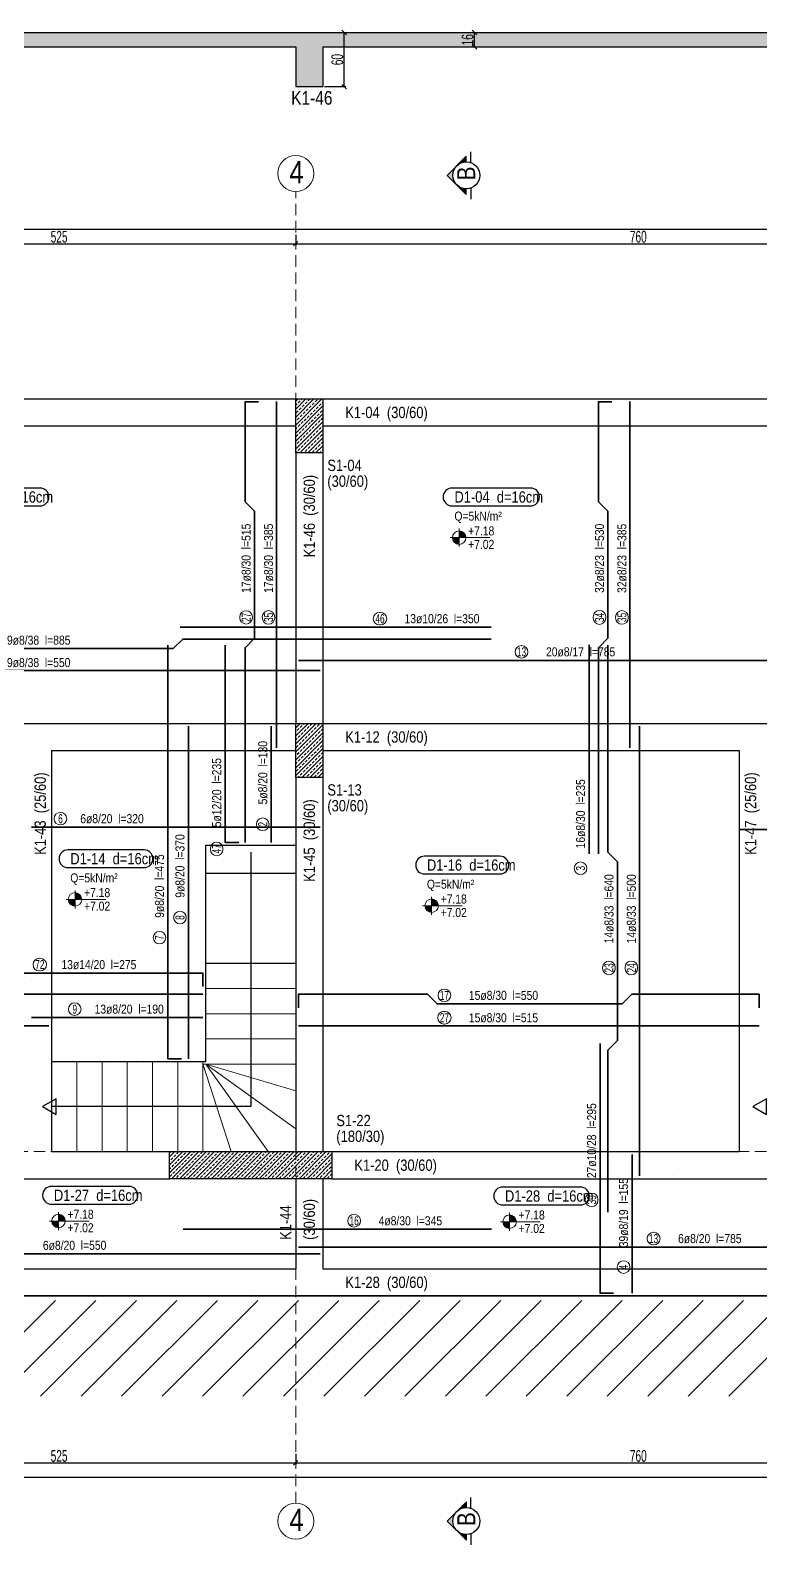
# Model space of a CAD drawing. Header units: millimetres. Extents: x 2329 to 8719, y 754 to 2467.
# Drawn here: x 4216 to 5026, y 754 to 2434 of the extents above; entities that cross this region are included whole.
import ezdxf
from ezdxf.enums import TextEntityAlignment as Align

# ---------------------------------------------------------------- set-up
doc = ezdxf.new("R2010")
doc.units = ezdxf.units.MM
doc.linetypes.add('DASHED', pattern=[19.05, 12.7, -6.35])
for name, color, linetype, lineweight in [('AKS BALONU (BEYKENT)', 7, 'Continuous', 20), ('AKS CIZGISI (BEYKENT)', 252, 'DASHED', 20), ('AKS NO (BEYKENT)', 3, 'Continuous', 20), ('AKS OLCU (BEYKENT)', 200, 'Continuous', 20), ('DONATI (BEYKENT)', 4, 'Continuous', 35), ('DONATI YAZISI (BEYKENT)', 3, 'Continuous', 20), ('DOSEME ISMI (BEYKENT)', 9, 'Continuous', 20), ('DOSEME PAFTA (BEYKENT)', 3, 'Continuous', 20), ('DOSEME SINIRI (BEYKENT)', 2, 'Continuous', 30), ('KESIT (BEYKENT)', 151, 'Continuous', 25), ('KESIT ISMI (BEYKENT)', 6, 'Continuous', 20), ('KIRIS (BEYKENT)', 2, 'Continuous', 30), ('KIRIS ISMI (BEYKENT)', 40, 'Continuous', 20), ('KOLON (BEYKENT)', 3, 'Continuous', 30), ('KOLON ISMI (BEYKENT)', 91, 'Continuous', 20), ('KOT CIZGI (BEYKENT)', 120, 'Continuous', 20), ('KOT YAZI (BEYKENT)', 7, 'Continuous', 20), ('MERDIVEN (BEYKENT)', 5, 'Continuous', 20), ('MERDIVEN YAZI (BEYKENT)', 51, 'Continuous', 20), ('OLCU (BEYKENT)', 14, 'Continuous', 20), ('POZ BALON (BEYKENT)', 14, 'Continuous', 20), ('POZ NO (BEYKENT)', 2, 'Continuous', 20), ('TARAMA (BEYKENT)', 252, 'Continuous', 25), ('YAZI (BEYKENT)', 140, 'Continuous', 20)]:
    doc.layers.add(name, color=color, linetype=linetype, lineweight=lineweight)
doc.styles.add('DONATI YAZISI (BEYKENT)', font='')
doc.styles.add('DSMOLC-50', font='bahnschrift light condensed', dxfattribs={"width": 0.75, "height": 13})
doc.styles.add('KOT (BEYKENT)', font='')
doc.styles.add('stastyle', font='RomanSTA.ttf')
doc.styles.add('YAZI (BEYKENT)', font='')
doc.styles.get('DONATI YAZISI (BEYKENT)').set_extended_font_data('Bahnschrift Light Condensed')
doc.styles.get('KOT (BEYKENT)').set_extended_font_data('Bahnschrift Light Condensed')
doc.styles.get('YAZI (BEYKENT)').set_extended_font_data('Bahnschrift Light Condensed')
doc.dimstyles.new('DSMOLC-50', dxfattribs={"dimtxt": 13, "dimasz": 5, "dimexe": 2, "dimexo": 2, "dimgap": 1, "dimtad": 1, "dimdec": 1, "dimrnd": 0.5, "dimzin": 12, "dimdsep": 46, "dimtxsty": 'DSMOLC-50', "dimblk": 'OBLIQUE', "dimblk1": 'OBLIQUE', "dimblk2": 'OBLIQUE', "dimcen": 0, "dimclrt": 7, "dimadec": 0, "dimazin": 0, "dimtfac": 1, "dimtdec": 4, "dimtix": 1, "dimtmove": 2, "dimatfit": 3, "dimfxl": 1, "dimtzin": 0, "dimarcsym": 0})
pattern_1 = [(45, (1846.9926, -1409.6164), (-4.419417, 4.419417), []), (45, (1851.412, -1409.6164), (-4.419417, 4.419417), [3.125, -1.5625])]

# ---------------------------------------------------------------- blocks, each defined once
blk = doc.blocks.new('_Oblique')
at = {"color": 0, "linetype": 'ByBlock', "lineweight": -2}
blk.add_line((-0.5, -0.5), (0.5, 0.5), dxfattribs=at)
blk = doc.blocks.new('*D55')
at = {"layer": 'AKS OLCU (BEYKENT)', "color": 0, "lineweight": -2, "transparency": 16777216}
for p, q in [((3985.3, 2207.4), (3985.3, 2195.4)), ((4510.3, 2207.4), (4510.3, 2195.4)), ((3985.3, 2197.4), (4510.3, 2197.4))]:
    blk.add_line(p, q, dxfattribs=at)
at = {"layer": 'DEFPOINTS', "color": 0, "transparency": 16777216}
for p in [(3985.3, 2209.4), (4510.3, 2209.4), (4510.3, 2197.4)]:
    blk.add_point(p, dxfattribs=at)
at = {"layer": 'AKS OLCU (BEYKENT)', "color": 0, "lineweight": -2, "transparency": 16777216, "xscale": 5, "yscale": 5, "zscale": 5, "rotation": 180}
blk.add_blockref('_Oblique', (3985.3, 2197.4), dxfattribs=at)
at = {"layer": 'AKS OLCU (BEYKENT)', "color": 0, "lineweight": -2, "transparency": 16777216, "xscale": 5, "yscale": 5, "zscale": 5}
blk.add_blockref('_Oblique', (4510.3, 2197.4), dxfattribs=at)
at = {"layer": 'AKS OLCU (BEYKENT)', "color": 7, "transparency": 16777216, "insert": (4247.8, 2205), "char_height": 13, "attachment_point": 5, "style": 'DSMOLC-50'}
blk.add_mtext('525', dxfattribs=at)
blk = doc.blocks.new('*D56')
at = {"layer": 'AKS OLCU (BEYKENT)', "color": 0, "lineweight": -2, "transparency": 16777216}
for p, q in [((4510.3, 2207.4), (4510.3, 2195.4)), ((5270.3, 2207.4), (5270.3, 2195.4)), ((4510.3, 2197.4), (5270.3, 2197.4))]:
    blk.add_line(p, q, dxfattribs=at)
at = {"layer": 'DEFPOINTS', "color": 0, "transparency": 16777216}
for p in [(4510.3, 2209.4), (5270.3, 2209.4), (5270.3, 2197.4)]:
    blk.add_point(p, dxfattribs=at)
at = {"layer": 'AKS OLCU (BEYKENT)', "color": 0, "lineweight": -2, "transparency": 16777216, "xscale": 5, "yscale": 5, "zscale": 5, "rotation": 180}
blk.add_blockref('_Oblique', (4510.3, 2197.4), dxfattribs=at)
at = {"layer": 'AKS OLCU (BEYKENT)', "color": 0, "lineweight": -2, "transparency": 16777216, "xscale": 5, "yscale": 5, "zscale": 5}
blk.add_blockref('_Oblique', (5270.3, 2197.4), dxfattribs=at)
at = {"layer": 'AKS OLCU (BEYKENT)', "color": 7, "transparency": 16777216, "insert": (4890.3, 2205), "char_height": 13, "attachment_point": 5, "style": 'DSMOLC-50'}
blk.add_mtext('760', dxfattribs=at)
blk = doc.blocks.new('*D62')
at = {"layer": 'AKS OLCU (BEYKENT)', "color": 0, "lineweight": -2, "transparency": 16777216}
for p, q in [((2830.3, 2211.4), (2830.3, 2215.4)), ((2830.3, 2213.4), (8425.3, 2213.4)), ((8425.3, 2211.4), (8425.3, 2215.4))]:
    blk.add_line(p, q, dxfattribs=at)
at = {"layer": 'DEFPOINTS', "color": 0, "transparency": 16777216}
for p in [(2830.3, 2209.4), (8425.3, 2213.4), (8425.3, 2209.4)]:
    blk.add_point(p, dxfattribs=at)
at = {"layer": 'AKS OLCU (BEYKENT)', "color": 0, "lineweight": -2, "transparency": 16777216, "xscale": 5, "yscale": 5, "zscale": 5, "rotation": 180}
blk.add_blockref('_Oblique', (2830.3, 2213.4), dxfattribs=at)
at = {"layer": 'AKS OLCU (BEYKENT)', "color": 0, "lineweight": -2, "transparency": 16777216, "xscale": 5, "yscale": 5, "zscale": 5}
blk.add_blockref('_Oblique', (8425.3, 2213.4), dxfattribs=at)
at = {"layer": 'AKS OLCU (BEYKENT)', "color": 7, "transparency": 16777216, "insert": (5627.8, 2221), "char_height": 13, "attachment_point": 5, "style": 'DSMOLC-50'}
blk.add_mtext('5595', dxfattribs=at)
blk = doc.blocks.new('*D65')
at = {"layer": 'AKS OLCU (BEYKENT)', "color": 0, "lineweight": -2, "transparency": 16777216}
for p, q in [((3985.3, 855), (3985.3, 843)), ((3985.3, 845), (4510.3, 845)), ((4510.3, 855), (4510.3, 843))]:
    blk.add_line(p, q, dxfattribs=at)
at = {"layer": 'DEFPOINTS', "color": 0, "transparency": 16777216}
for p in [(3985.3, 857), (4510.3, 857), (4510.3, 845)]:
    blk.add_point(p, dxfattribs=at)
at = {"layer": 'AKS OLCU (BEYKENT)', "color": 0, "lineweight": -2, "transparency": 16777216, "xscale": 5, "yscale": 5, "zscale": 5, "rotation": 180}
blk.add_blockref('_Oblique', (3985.3, 845), dxfattribs=at)
at = {"layer": 'AKS OLCU (BEYKENT)', "color": 0, "lineweight": -2, "transparency": 16777216, "xscale": 5, "yscale": 5, "zscale": 5}
blk.add_blockref('_Oblique', (4510.3, 845), dxfattribs=at)
at = {"layer": 'AKS OLCU (BEYKENT)', "color": 7, "transparency": 16777216, "insert": (4247.8, 852.6), "char_height": 13, "attachment_point": 5, "style": 'DSMOLC-50'}
blk.add_mtext('525', dxfattribs=at)
blk = doc.blocks.new('*D66')
at = {"layer": 'AKS OLCU (BEYKENT)', "color": 0, "lineweight": -2, "transparency": 16777216}
for p, q in [((4510.3, 855), (4510.3, 843)), ((4510.3, 845), (5270.3, 845)), ((5270.3, 855), (5270.3, 843))]:
    blk.add_line(p, q, dxfattribs=at)
at = {"layer": 'DEFPOINTS', "color": 0, "transparency": 16777216}
for p in [(4510.3, 857), (5270.3, 857), (5270.3, 845)]:
    blk.add_point(p, dxfattribs=at)
at = {"layer": 'AKS OLCU (BEYKENT)', "color": 0, "lineweight": -2, "transparency": 16777216, "xscale": 5, "yscale": 5, "zscale": 5, "rotation": 180}
blk.add_blockref('_Oblique', (4510.3, 845), dxfattribs=at)
at = {"layer": 'AKS OLCU (BEYKENT)', "color": 0, "lineweight": -2, "transparency": 16777216, "xscale": 5, "yscale": 5, "zscale": 5}
blk.add_blockref('_Oblique', (5270.3, 845), dxfattribs=at)
at = {"layer": 'AKS OLCU (BEYKENT)', "color": 7, "transparency": 16777216, "insert": (4890.3, 852.6), "char_height": 13, "attachment_point": 5, "style": 'DSMOLC-50'}
blk.add_mtext('760', dxfattribs=at)
blk = doc.blocks.new('*D72')
at = {"layer": 'AKS OLCU (BEYKENT)', "color": 0, "lineweight": -2, "transparency": 16777216}
for p, q in [((2830.3, 855), (2830.3, 827)), ((8425.3, 855), (8425.3, 827)), ((2830.3, 829), (8425.3, 829))]:
    blk.add_line(p, q, dxfattribs=at)
at = {"layer": 'DEFPOINTS', "color": 0, "transparency": 16777216}
for p in [(2830.3, 857), (8425.3, 857), (8425.3, 829)]:
    blk.add_point(p, dxfattribs=at)
at = {"layer": 'AKS OLCU (BEYKENT)', "color": 0, "lineweight": -2, "transparency": 16777216, "xscale": 5, "yscale": 5, "zscale": 5, "rotation": 180}
blk.add_blockref('_Oblique', (2830.3, 829), dxfattribs=at)
at = {"layer": 'AKS OLCU (BEYKENT)', "color": 0, "lineweight": -2, "transparency": 16777216, "xscale": 5, "yscale": 5, "zscale": 5}
blk.add_blockref('_Oblique', (8425.3, 829), dxfattribs=at)
at = {"layer": 'AKS OLCU (BEYKENT)', "color": 7, "transparency": 16777216, "insert": (5627.8, 836.6), "char_height": 13, "attachment_point": 5, "style": 'DSMOLC-50'}
blk.add_mtext('5595', dxfattribs=at)
blk = doc.blocks.new('*D85')
at = {"layer": 'DEFPOINTS', "color": 0, "transparency": 16777216}
for p in [(4540.3, 2431.6), (4564, 2431.6), (4540.3, 2371.6)]:
    blk.add_point(p, dxfattribs=at)
at = {"layer": 'OLCU (BEYKENT)', "color": 0, "lineweight": -2, "transparency": 16777216}
for p, q in [((4542.3, 2431.6), (4566, 2431.6)), ((4564, 2371.6), (4564, 2431.6)), ((4542.3, 2371.6), (4566, 2371.6))]:
    blk.add_line(p, q, dxfattribs=at)
at = {"layer": 'OLCU (BEYKENT)', "color": 0, "lineweight": -2, "transparency": 16777216, "xscale": 5, "yscale": 5, "zscale": 5}
for p, rotation in [((4564, 2431.6), 90), ((4564, 2371.6), 270)]:
    blk.add_blockref('_Oblique', p, dxfattribs=dict(at, rotation=rotation))
at = {"layer": 'OLCU (BEYKENT)', "color": 7, "lineweight": -3, "transparency": 16777216, "insert": (4556.4, 2401.6), "char_height": 13, "attachment_point": 5, "rotation": 90, "style": 'DSMOLC-50'}
blk.add_mtext('60', dxfattribs=at)
blk = doc.blocks.new('*D86')
at = {"layer": 'DEFPOINTS', "color": 0, "transparency": 16777216}
for p in [(4686.6, 2431.6), (4708.6, 2431.6), (4686.6, 2415.6)]:
    blk.add_point(p, dxfattribs=at)
at = {"layer": 'OLCU (BEYKENT)', "color": 0, "lineweight": -2, "transparency": 16777216}
for p, q in [((4688.6, 2431.6), (4710.6, 2431.6)), ((4708.6, 2415.6), (4708.6, 2431.6)), ((4688.6, 2415.6), (4710.6, 2415.6))]:
    blk.add_line(p, q, dxfattribs=at)
at = {"layer": 'OLCU (BEYKENT)', "color": 0, "lineweight": -2, "transparency": 16777216, "xscale": 5, "yscale": 5, "zscale": 5}
for p, rotation in [((4708.6, 2431.6), 90), ((4708.6, 2415.6), 270)]:
    blk.add_blockref('_Oblique', p, dxfattribs=dict(at, rotation=rotation))
at = {"layer": 'OLCU (BEYKENT)', "color": 7, "lineweight": -3, "transparency": 16777216, "insert": (4701, 2423.6), "char_height": 13, "attachment_point": 5, "rotation": 90, "style": 'DSMOLC-50'}
blk.add_mtext('16', dxfattribs=at)

msp = doc.modelspace()

# ---------------------------------------------------------------- hatches: boundary and pattern name
at = {"layer": 'KESIT (BEYKENT)', "lineweight": -3}
h = msp.add_hatch(color=256, dxfattribs=at)
h.dxf.hatch_style = 1
h.paths.add_polyline_path([(4699.51, 2294.38), (4688.91, 2283.77, -0.1989124), (4699.51, 2288.17)])
h = msp.add_hatch(color=256, dxfattribs=at)
h.dxf.hatch_style = 1
h.paths.add_polyline_path([(4688.91, 2283.77), (4678.3, 2273.17), (4688.91, 2262.56, -0.1989124), (4684.51, 2273.17, -0.1989124)])
h = msp.add_hatch(color=256, dxfattribs=at)
h.dxf.hatch_style = 1
h.paths.add_polyline_path([(4699.51, 2258.17, -0.1989124), (4688.91, 2262.56), (4699.51, 2251.96)])
h = msp.add_hatch(color=256, dxfattribs=at)
h.dxf.hatch_style = 1
h.paths.add_polyline_path([(4688.95, 791), (4678.34, 780.39), (4688.95, 769.79, -0.1989124), (4684.56, 780.39, -0.1989124)])
h = msp.add_hatch(color=256, dxfattribs=at)
h.dxf.hatch_style = 1
h.paths.add_polyline_path([(4699.56, 801.61), (4688.95, 791, -0.1989124), (4699.56, 795.39)])
h = msp.add_hatch(color=256, dxfattribs=at)
h.dxf.hatch_style = 1
h.paths.add_polyline_path([(4699.56, 765.39, -0.1989124), (4688.95, 769.79), (4699.56, 759.18)])
at = {"layer": 'KOT CIZGI (BEYKENT)'}
h = msp.add_hatch(color=256, dxfattribs=at)
h.dxf.hatch_style = 1
h.paths.add_polyline_path([(4691.58, 1871.31), (4684.08, 1871.31, 0.4142136), (4691.58, 1863.81)])
h = msp.add_hatch(color=256, dxfattribs=at)
h.dxf.hatch_style = 1
h.paths.add_polyline_path([(4691.58, 1878.81), (4691.58, 1871.31), (4699.08, 1871.31, 0.4142136)])
h = msp.add_hatch(color=256, dxfattribs=at)
h.dxf.hatch_style = 1
h.paths.add_polyline_path([(4265.47, 1470.02), (4257.97, 1470.02, 0.4142136), (4265.47, 1462.52)])
h = msp.add_hatch(color=256, dxfattribs=at)
h.dxf.hatch_style = 1
h.paths.add_polyline_path([(4265.47, 1477.52), (4265.47, 1470.02), (4272.97, 1470.02, 0.4142136)])
h = msp.add_hatch(color=256, dxfattribs=at)
h.dxf.hatch_style = 1
h.paths.add_polyline_path([(4661.07, 1462.97), (4653.57, 1462.97, 0.4142136), (4661.07, 1455.47)])
h = msp.add_hatch(color=256, dxfattribs=at)
h.dxf.hatch_style = 1
h.paths.add_polyline_path([(4661.07, 1470.47), (4661.07, 1462.97), (4668.57, 1462.97, 0.4142136)])
h = msp.add_hatch(color=256, dxfattribs=at)
h.dxf.hatch_style = 1
h.paths.add_polyline_path([(4247.11, 1113.25), (4239.61, 1113.25, 0.4142136), (4247.11, 1105.75)])
h = msp.add_hatch(color=256, dxfattribs=at)
h.dxf.hatch_style = 1
h.paths.add_polyline_path([(4247.11, 1120.75), (4247.11, 1113.25), (4254.61, 1113.25, 0.4142136)])
h = msp.add_hatch(color=256, dxfattribs=at)
h.dxf.hatch_style = 1
h.paths.add_polyline_path([(4747.51, 1112.46), (4740.01, 1112.46, 0.4142136), (4747.51, 1104.96)])
h = msp.add_hatch(color=256, dxfattribs=at)
h.dxf.hatch_style = 1
h.paths.add_polyline_path([(4747.51, 1119.96), (4747.51, 1112.46), (4755.01, 1112.46, 0.4142136)])
at = {"layer": 'TARAMA (BEYKENT)', "lineweight": -3}
h = msp.add_hatch(dxfattribs=at)
h.set_pattern_fill('ANSI33', color=256)
h.set_pattern_definition([(45, (1846.9926, -1359.3565), (-4.490128, 4.490128), []), (45, (1851.483, -1359.3565), (-4.490128, 4.490128), [3.175, -1.5875])])
h.paths.add_polyline_path([(8425.4, 2431.62), (2830.24, 2431.62), (2830.24, 2371.62), (2860.27, 2371.62), (2860.27, 2415.62), (3440.24, 2415.62), (3440.24, 2371.62), (3470.27, 2371.62), (3470.27, 2415.62), (3985.24, 2415.62), (3985.24, 2371.62), (4015.27, 2371.62), (4015.27, 2415.62), (4510.24, 2415.62), (4510.24, 2371.62), (4540.27, 2371.62), (4540.27, 2415.62), (5270.24, 2415.62), (5270.24, 2371.62), (5300.27, 2371.62), (5300.27, 2415.62), (6042.84, 2415.62), (6042.84, 2371.62), (6082.84, 2371.62), (6082.84, 2415.62), (6825.44, 2415.62), (6825.44, 2371.62), (6855.4, 2371.62), (6855.4, 2415.62), (7585.44, 2415.62), (7585.44, 2371.62), (7615.4, 2371.62), (7615.4, 2415.62), (8395.37, 2415.62), (8395.37, 2371.62), (8425.4, 2371.62)])
at = {"layer": 'TARAMA (BEYKENT)'}
h = msp.add_hatch(dxfattribs=at)
h.set_pattern_fill('ANSI33', color=256, style=0, pattern_type=0)
h.set_pattern_definition(pattern_1)
h.paths.add_polyline_path([(4510.34, 2025.21), (4540.34, 2025.21), (4540.34, 1965.21), (4510.34, 1965.21)], flags=0)
h = msp.add_hatch(dxfattribs=at)
h.set_pattern_fill('ANSI33', color=256, style=0, pattern_type=0)
h.set_pattern_definition(pattern_1)
h.paths.add_polyline_path([(4510.34, 1665.21), (4540.34, 1665.21), (4540.34, 1605.21), (4510.34, 1605.21)], flags=0)
h = msp.add_hatch(dxfattribs=at)
h.set_pattern_fill('ANSI33', color=256, style=0, pattern_type=0)
h.set_pattern_definition(pattern_1)
h.paths.add_polyline_path([(4370.34, 1190.21), (4550.34, 1190.21), (4550.34, 1160.21), (4370.34, 1160.21)], flags=0)
h = msp.add_hatch(dxfattribs=at)
h.set_pattern_fill('ANSI31', color=256, scale=10, style=0)
h.set_pattern_definition([(45, (1920.324, -3543.348), (-22.45064, 22.45064), [])])
h.paths.add_polyline_path([(2830.34, 1025.21), (8425.34, 1025.21), (8425.34, 918.83), (2830.34, 918.83)])

# ---------------------------------------------------------------- linework, layer by layer
at = {"layer": 'AKS BALONU (BEYKENT)'}
for centre in [(4510.34, 2275.21), (4510.34, 780.21)]:
    msp.add_circle(centre, 20, dxfattribs=at)
at = {"layer": 'AKS CIZGISI (BEYKENT)'}
for p, q in [((4510.34, 800.21), (4510.34, 2255.21)), ((2600.34, 2025.21), (8670.34, 2025.21)), ((2600.34, 1665.21), (8670.34, 1665.21)), ((2600.34, 1190.21), (8670.34, 1190.21))]:
    msp.add_line(p, q, dxfattribs=at)
at = {"layer": 'DONATI (BEYKENT)'}
for points in [[(4454.09, 1533.2), (4454.09, 1749.13), (4464.69, 1759.74), (4464.68, 1900.51), (4454.09, 1911.13), (4454.09, 2022.13), (4469.09, 2022.14)], [(4489.09, 1638.21), (4489.09, 2022.21)], [(4846.08, 1520.61), (4846.08, 1749.13), (4856.68, 1759.74), (4856.67, 1900.51), (4846.08, 1911.13), (4846.08, 2022.13), (4861.08, 2022.14)], [(4881.08, 1638.21), (4881.08, 2022.21)], [(4382.09, 1771.99), (4727.18, 1771.99)], [(3852, 1758.76), (4140.5, 1758.76), (4151.11, 1748.16), (4374.39, 1748.16), (4385, 1758.76), (4727.25, 1758.76)], [(4368.57, 1752.19), (4368.57, 1293.19), (4383.57, 1293.2)], [(4432.01, 1752.2), (4432.01, 1533.19), (4447.01, 1533.2)], [(4835.64, 1520.54), (4835.64, 1752.45)], [(4856.59, 1123.12), (4856.59, 1302.87), (4867.19, 1313.48), (4867.19, 1511.76), (4856.59, 1522.37), (4856.59, 1752.12)], [(4513.33, 1735.21), (5297.33, 1735.21)], [(3988.34, 1723.76), (4537.34, 1723.76)], [(4391.25, 1293.2), (4391.25, 1662.2)], [(4483.15, 1533.2), (4483.15, 1662.2)], [(4891.59, 1163.2), (4891.59, 1662.2)], [(4217.34, 1550.12), (4537.34, 1550.12)], [(5002.34, 1547.71), (5297.34, 1547.71)], [(4148.82, 1388.24), (4407.32, 1388.24), (4407.34, 1373.24)], [(3988.27, 1349.74), (3988.25, 1364.74), (4066.5, 1364.74), (4077.11, 1354.14), (4152.39, 1354.14), (4163, 1364.74), (4407.39, 1364.74)], [(4513.26, 1349.74), (4513.25, 1364.74), (4656.5, 1364.74), (4667.11, 1354.14), (4872.38, 1354.14), (4883, 1364.74), (5024.25, 1364.74), (5024.26, 1349.74)], [(3988.34, 1329.74), (4236.34, 1329.74)], [(4217.34, 1338.87), (4407.34, 1338.87)], [(4513.33, 1329.74), (5024.33, 1329.74)], [(4862.94, 1033.21), (4847.94, 1033.21), (4847.94, 1310.3)], [(4883.36, 1033.21), (4883.36, 1187.21)], [(4385.51, 1104.08), (4727.37, 1104.08)], [(3988.34, 1076.88), (4537.34, 1076.88)], [(4513.33, 1084.35), (5297.33, 1084.35)]]:
    msp.add_lwpolyline(points, dxfattribs=at)
at = {"layer": 'DOSEME PAFTA (BEYKENT)', "lineweight": -3}
for points in [[(4140.2, 1906.56), (4226.6, 1906.56, 1), (4226.6, 1926.34), (4140.2, 1926.34, 1)], [(4683.71, 1906.56), (4770.73, 1906.56, 1), (4770.73, 1926.34), (4683.71, 1926.34, 1)], [(4257.6, 1505.27), (4342.05, 1505.27, 1), (4342.05, 1524.92), (4257.6, 1524.92, 1)], [(4653.2, 1498.22), (4736.84, 1498.22, 1), (4736.84, 1517.88), (4653.2, 1517.88, 1)], [(4239.39, 1131.89), (4325.26, 1131.89, 1), (4325.26, 1151.67), (4239.39, 1151.67, 1)], [(4739.79, 1131.1), (4826.18, 1131.1, 1), (4826.18, 1150.89), (4739.79, 1150.89, 1)]]:
    msp.add_lwpolyline(points, format="xyb", close=True, dxfattribs=at)
at = {"layer": 'DOSEME SINIRI (BEYKENT)'}
for p, q in [((2830.24, 2431.62), (8425.4, 2431.62)), ((4015.27, 2415.62), (4510.24, 2415.62)), ((4510.24, 2415.62), (4510.24, 2371.62)), ((4540.27, 2415.62), (4540.27, 2371.62)), ((4540.27, 2415.62), (5270.24, 2415.62)), ((4510.24, 2371.62), (4540.27, 2371.62))]:
    msp.add_line(p, q, dxfattribs=at)
at = {"layer": 'DOSEME SINIRI (BEYKENT)', "lineweight": -3}
for p, q in [((4410.39, 1499.21), (4510.39, 1499.21)), ((4410.39, 1399.21), (4510.39, 1399.21))]:
    msp.add_line(p, q, dxfattribs=at)
at = {"layer": 'DOSEME SINIRI (BEYKENT)'}
msp.add_lwpolyline([(2830.34, 2025.21), (8425.34, 2025.21), (8425.34, 1030.21), (2830.34, 1030.21)], close=True, dxfattribs=at)
at = {"layer": 'DOSEME SINIRI (BEYKENT)', "lineweight": -3, "flags": 128}
msp.add_lwpolyline([(4239.39, 1290.21), (4410.39, 1290.21), (4410.39, 1530.21), (4510.31, 1530.24)], dxfattribs=at)
at = {"layer": 'KESIT (BEYKENT)', "lineweight": -3, "flags": 128}
for points in [[(4699.51, 2288.17), (4699.51, 2294.38), (4678.3, 2273.17), (4699.51, 2251.96), (4699.51, 2258.17)], [(4704.51, 2287.31), (4704.51, 2299.38)], [(4704.51, 2259.03), (4704.51, 2246.96)], [(4704.56, 794.54), (4704.56, 806.61)], [(4699.56, 795.39), (4699.56, 801.61), (4678.34, 780.39), (4699.56, 759.18), (4699.56, 765.39)], [(4704.56, 766.25), (4704.56, 754.18)]]:
    msp.add_lwpolyline(points, dxfattribs=at)
at = {"layer": 'KESIT (BEYKENT)', "lineweight": -3}
for centre in [(4699.51, 2273.17), (4699.56, 780.39)]:
    msp.add_circle(centre, 15, dxfattribs=at)
at = {"layer": 'KIRIS (BEYKENT)'}
for p, q in [((4015.24, 2025.21), (4510.24, 2025.21)), ((4540.24, 2025.21), (5270.24, 2025.21)), ((4015.24, 1995.21), (4510.24, 1995.21)), ((4540.24, 1995.21), (5270.24, 1995.21)), ((4510.24, 1965.31), (4510.24, 1665.31)), ((4540.34, 1965.31), (4540.24, 1665.31)), ((4015.24, 1665.21), (4510.24, 1665.21)), ((4540.24, 1665.21), (5270.24, 1665.21)), ((4239.34, 1635.21), (4510.24, 1635.21)), ((4239.34, 1635.21), (4239.34, 1190.21)), ((4540.24, 1635.21), (5002.34, 1635.21)), ((5002.34, 1635.21), (5002.34, 1190.21)), ((4510.24, 1605.31), (4510.34, 1190.31)), ((4540.34, 1605.31), (4540.34, 1190.31)), ((4239.34, 1190.21), (4370.34, 1190.21)), ((4550.34, 1190.21), (5002.34, 1190.21)), ((4025.34, 1160.21), (4370.34, 1160.21)), ((4510.34, 1160.31), (4510.34, 1060.21)), ((4540.34, 1160.31), (4540.34, 1060.21)), ((4550.34, 1160.21), (5190.34, 1160.21)), ((4015.34, 1060.21), (4510.34, 1060.21)), ((4540.34, 1060.21), (5270.34, 1060.21)), ((2830.34, 1030.21), (8425.34, 1030.21))]:
    msp.add_line(p, q, dxfattribs=at)
at = {"layer": 'KOLON (BEYKENT)'}
for points in [[(4510.34, 2025.21), (4540.34, 2025.21), (4540.34, 1965.21), (4510.34, 1965.21)], [(4510.34, 1665.21), (4540.34, 1665.21), (4540.34, 1605.21), (4510.34, 1605.21)], [(4370.34, 1190.21), (4550.34, 1190.21), (4550.34, 1160.21), (4370.34, 1160.21)]]:
    msp.add_lwpolyline(points, close=True, dxfattribs=at)
at = {"layer": 'KOT CIZGI (BEYKENT)'}
for p, q in [((4681.58, 1871.31), (4725.61, 1871.31)), ((4691.58, 1881.31), (4691.58, 1861.31)), ((4265.47, 1480.02), (4265.47, 1460.02)), ((4255.47, 1470.02), (4299.5, 1470.02)), ((4651.07, 1462.97), (4695.09, 1462.97)), ((4661.07, 1472.97), (4661.07, 1452.97)), ((4237.11, 1113.25), (4281.14, 1113.25)), ((4247.11, 1123.25), (4247.11, 1103.25)), ((4737.51, 1112.46), (4781.54, 1112.46)), ((4747.51, 1122.46), (4747.51, 1102.46))]:
    msp.add_line(p, q, dxfattribs=at)
for centre in [(4691.58, 1871.31), (4265.47, 1470.02), (4661.07, 1462.97), (4247.11, 1113.25), (4747.51, 1112.46)]:
    msp.add_circle(centre, 7.5, dxfattribs=at)
at = {"layer": 'MERDIVEN (BEYKENT)'}
for p, q in [((4410.39, 1371.21), (4510.39, 1371.21)), ((4410.39, 1343.21), (4510.39, 1343.21)), ((4410.39, 1315.21), (4510.39, 1315.21)), ((4267.39, 1290.21), (4267.39, 1190.21)), ((4295.39, 1290.21), (4295.39, 1190.21)), ((4323.39, 1290.21), (4323.39, 1190.21)), ((4351.39, 1290.21), (4351.39, 1190.21)), ((4379.39, 1290.21), (4379.39, 1190.21)), ((4407.39, 1290.21), (4407.39, 1190.21)), ((4407.39, 1287.74), (4438.76, 1190.21)), ((4407.56, 1287.21), (4510.39, 1287.21)), ((4410.39, 1287.21), (4510.38, 1257.58)), ((4410.39, 1287.21), (4510.39, 1215.63)), ((4410.39, 1287.21), (4479.83, 1190.21))]:
    msp.add_line(p, q, dxfattribs=at)
at = {"layer": 'MERDIVEN YAZI (BEYKENT)', "lineweight": -3, "flags": 128}
msp.add_lwpolyline([(4460.35, 1522.45), (4460.35, 1240.21), (4239.39, 1240.21)], dxfattribs=at)
for points in [[(4229.39, 1240.21), (4244.39, 1231.55), (4244.39, 1248.87)], [(5017.34, 1240.21), (5032.34, 1231.55), (5032.34, 1248.87)]]:
    msp.add_lwpolyline(points, close=True, dxfattribs=at)
at = {"layer": 'POZ BALON (BEYKENT)'}
for p, q in [((4448.26, 1782.44), (4448.26, 1783.28)), ((4462.26, 1782.44), (4462.26, 1783.28)), ((4473.09, 1782.31), (4473.09, 1783.39)), ((4487.09, 1782.31), (4487.09, 1783.39)), ((4603.2, 1788.41), (4604.33, 1788.41)), ((4840.25, 1782.09), (4840.25, 1783.53)), ((4854.25, 1782.09), (4854.25, 1783.53)), ((4865.08, 1782.26), (4865.08, 1783.34)), ((4879.08, 1782.26), (4879.08, 1783.34)), ((4603.2, 1774.41), (4604.33, 1774.41)), ((4760.63, 1751.64), (4760.89, 1751.64)), ((4760.63, 1737.64), (4760.89, 1737.64)), ((4415.58, 1525.53), (4415.58, 1526.52)), ((4429.58, 1525.53), (4429.58, 1526.52)), ((4225.91, 1404.67), (4226.82, 1404.67)), ((4850.76, 1393.51), (4850.76, 1394.51)), ((4864.76, 1393.51), (4864.76, 1394.51)), ((4875.59, 1393.34), (4875.59, 1394.65)), ((4889.59, 1393.34), (4889.59, 1394.65)), ((4225.91, 1390.67), (4226.82, 1390.67)), ((4675.18, 1370.56), (4675.2, 1370.56)), ((4674.76, 1345.74), (4675.61, 1345.74)), ((4675.18, 1356.56), (4675.2, 1356.56)), ((4674.76, 1331.74), (4675.61, 1331.74)), ((4831.51, 1136.25), (4831.51, 1137.29)), ((4845.51, 1136.25), (4845.51, 1137.29)), ((4575, 1120.5), (4575.16, 1120.5)), ((4575, 1106.5), (4575.16, 1106.5)), ((4907.14, 1100.78), (4907.4, 1100.78)), ((4907.14, 1086.78), (4907.4, 1086.78))]:
    msp.add_line(p, q, dxfattribs=at)
for centre in [(4249.3, 1559.55), (4473.72, 1553.39), (4826.22, 1504.57), (4381.83, 1449.9), (4359.15, 1427.57), (4265.17, 1348.29), (4873.93, 1062.14)]:
    msp.add_circle(centre, 7, dxfattribs=at)
for centre, start, end in [((4455.26, 1783.28), 0, 180), ((4455.26, 1782.44), 180, 0), ((4480.09, 1783.39), 0, 180), ((4480.09, 1782.31), 180, 0), ((4603.2, 1781.41), 90, 270), ((4604.33, 1781.41), 270, 90), ((4847.25, 1783.53), 0, 180), ((4847.25, 1782.09), 180, 0), ((4872.08, 1783.34), 0, 180), ((4872.08, 1782.26), 180, 0), ((4760.63, 1744.64), 90, 270), ((4760.89, 1744.64), 270, 90), ((4422.58, 1526.52), 0, 180), ((4422.58, 1525.53), 180, 0), ((4225.91, 1397.67), 90, 270), ((4226.82, 1397.67), 270, 90), ((4857.76, 1394.51), 0, 180), ((4882.59, 1394.65), 0, 180), ((4857.76, 1393.51), 180, 0), ((4882.59, 1393.34), 180, 0), ((4675.18, 1363.56), 90, 270), ((4675.2, 1363.56), 270, 90), ((4674.76, 1338.74), 90, 270), ((4675.61, 1338.74), 270, 90), ((4838.51, 1137.29), 0, 180), ((4838.51, 1136.25), 180, 0), ((4575, 1113.5), 90, 270), ((4575.16, 1113.5), 270, 90), ((4907.14, 1093.78), 90, 270), ((4907.4, 1093.78), 270, 90)]:
    msp.add_arc(centre, 7, start, end, dxfattribs=at)

# ---------------------------------------------------------------- texts
at = {"layer": 'AKS NO (BEYKENT)', "style": 'YAZI (BEYKENT)'}
for p in [(4503.21, 2264.21), (4503.21, 769.21)]:
    msp.add_text('4', height=25, dxfattribs=at).set_placement(p)
at = {"layer": 'DONATI (BEYKENT)', "style": 'stastyle'}
for s, p in [('& 1-.16- 1- 5.25- 7.925002', (4513.33, 1735.21)), ('& 1-.16- 1- 4.890002- 3.01', (5002.34, 1547.71)), ('& 2-.16- 1- 2.54- 4.890002', (4217.33, 1380.21)), ('& 4-.16- 1- 0- 3.6', (4299.74, 1293.19)), ('& 2-.16- 1- 0- 3.6', (4333.34, 1293.2)), ('& 1-.16- 1- 0- 0', (4513.33, 1260.21)), ('& 1-.16- 1- 1.3- 3.6', (4929.34, 1163.2)), ('& 1-.16- 1- 5.249999- 7.925', (4513.33, 1096.88)), ('& 1-.16- 1- 0- 0', (4460.34, 1033.21))]:
    msp.add_text(s, height=0.0005, dxfattribs=at).set_placement(p)
at = {"layer": 'DONATI YAZISI (BEYKENT)', "style": 'DONATI YAZISI (BEYKENT)'}
for s, p in [(' 17ø8/30  l=515', (4460.26, 1806.86)), (' 17ø8/30  l=385', (4485.09, 1806.85)), (' 32ø8/23  l=530', (4852.25, 1806.81)), (' 32ø8/23  l=385', (4877.08, 1806.8)), ('5ø8/20  l=130', (4478.72, 1575.39)), ('5ø12/20  l=235', (4427.58, 1550.02)), ('16ø8/30  l=235', (4831.22, 1526.57)), ('9ø8/20  l=370', (4386.83, 1471.9)), ('9ø8/20  l=475', (4364.15, 1449.57)), (' 14ø8/33  l=640', (4862.76, 1418.01)), (' 14ø8/33  l=500', (4887.59, 1418)), ('27ø10/28  l=295', (4843.51, 1160.77)), ('39ø8/19  l=155', (4878.93, 1084.14))]:
    msp.add_text(s, height=10, rotation=90, dxfattribs=at).set_placement(p)
for s, p in [(' 13ø10/26  l=350', (4627.77, 1776.41)), (' 9ø8/38  l=885', (4186.8, 1752.58)), (' 20ø8/17  l=785', (4784.76, 1739.64)), (' 9ø8/38  l=550', (4186.79, 1727.76)), ('6ø8/20  l=320', (4271.3, 1554.55)), ('13ø14/20  l=275', (4250.37, 1392.67)), (' 15ø8/30  l=550', (4699.19, 1358.56)), ('13ø8/20  l=190', (4287.17, 1343.29)), (' 15ø8/30  l=515', (4699.18, 1333.74)), (' 4ø8/30  l=345', (4599.08, 1108.5)), (' 6ø8/20  l=785', (4931.27, 1088.78)), (' 6ø8/20  l=550', (4226.64, 1081.3))]:
    msp.add_text(s, height=10, dxfattribs=at).set_placement(p)
at = {"layer": 'DOSEME ISMI (BEYKENT)', "style": 'YAZI (BEYKENT)'}
for s, p in [('D1-03  d=16cm', (4142.84, 1910.21)), ('D1-04  d=16cm', (4686.35, 1910.21)), ('D1-14  d=16cm', (4260.24, 1508.92)), ('D1-16  d=16cm', (4655.84, 1501.88)), ('D1-27  d=16cm', (4242.03, 1135.54)), ('D1-28  d=16cm', (4742.43, 1134.76))]:
    msp.add_text(s, height=12.5, dxfattribs=at).set_placement(p)
at = {"layer": 'KESIT ISMI (BEYKENT)', "style": 'YAZI (BEYKENT)'}
for p in [(4709.39, 2267.71), (4709.43, 774.94)]:
    msp.add_text('B', height=20, rotation=90, dxfattribs=at).set_placement(p)
at = {"layer": 'KIRIS ISMI (BEYKENT)', "style": 'YAZI (BEYKENT)'}
for s, height, p in [('K1-46', 15, (4505.24, 2351.62)), ('K1-04  (30/60)', 12.5, (4565.24, 2003.96)), ('K1-12  (30/60)', 12.5, (4565.24, 1643.96)), ('K1-20  (30/60)', 12.5, (4575.34, 1168.96)), ('K1-28  (30/60)', 12.5, (4565.34, 1038.96))]:
    msp.add_text(s, height=height, dxfattribs=at).set_placement(p)
for s, p in [('K1-46  (30/60)', (4531.59, 1849.39)), ('K1-43  (25/60)', (4233.09, 1519.39)), ('K1-47  (25/60)', (5021.09, 1519.41)), ('K1-45  (30/60)', (4531.59, 1489.5)), ('K1-44', (4505.34, 1092.36)), ('(30/60)', (4531.59, 1092.36))]:
    msp.add_text(s, height=12.5, rotation=90, dxfattribs=at).set_placement(p)
at = {"layer": 'KOLON ISMI (BEYKENT)', "style": 'YAZI (BEYKENT)'}
for s, p in [('S1-04', (4545.34, 1945.21)), ('(30/60)', (4545.34, 1927.71)), ('S1-13', (4545.34, 1585.21)), ('(30/60)', (4545.34, 1567.71)), ('S1-22', (4555.34, 1218.5)), ('(180/30)', (4555.34, 1201))]:
    msp.add_text(s, height=12.5, dxfattribs=at).set_placement(p)
at = {"layer": 'KOT YAZI (BEYKENT)', "style": 'KOT (BEYKENT)'}
for s, p in [('+7.18', (4701.58, 1873.81)), ('+7.02', (4701.58, 1858.81)), ('+7.18', (4275.47, 1472.52)), ('+7.02', (4275.47, 1457.52)), ('+7.18', (4671.07, 1465.47)), ('+7.02', (4671.07, 1450.47)), ('+7.18', (4257.11, 1115.75)), ('+7.02', (4257.11, 1100.75)), ('+7.18', (4757.51, 1114.96)), ('+7.02', (4757.51, 1099.96))]:
    msp.add_text(s, height=10, dxfattribs=at).set_placement(p)
at = {"layer": 'POZ NO (BEYKENT)', "style": 'YAZI (BEYKENT)', "width": 0.8}
for s, p in [('27', (4455.26, 1782.86)), ('35', (4480.09, 1782.85)), ('34', (4847.25, 1782.81)), ('35', (4872.08, 1782.8)), ('2', (4473.72, 1553.39)), ('47', (4422.58, 1526.02)), ('3', (4826.22, 1504.57)), ('8', (4381.83, 1449.9)), ('7', (4359.15, 1427.57)), ('23', (4857.76, 1394.01)), ('24', (4882.59, 1394)), ('39', (4838.51, 1136.77)), ('4', (4873.93, 1062.14))]:
    msp.add_text(s, height=10, rotation=90, dxfattribs=at).set_placement(p, align=Align.MIDDLE_CENTER)
for s, p in [('46', (4603.77, 1781.41)), ('13', (4760.76, 1744.64)), ('6', (4249.3, 1559.55)), ('72', (4226.37, 1397.67)), ('17', (4675.19, 1363.56)), ('9', (4265.17, 1348.29)), ('27', (4675.18, 1338.74)), ('16', (4575.08, 1113.5)), ('13', (4907.27, 1093.78))]:
    msp.add_text(s, height=10, dxfattribs=at).set_placement(p, align=Align.MIDDLE_CENTER)
at = {"layer": 'YAZI (BEYKENT)', "style": 'YAZI (BEYKENT)'}
for p in [(4686.35, 1890.21), (4260.24, 1488.92), (4655.84, 1481.88)]:
    msp.add_text('Q=5kN/m²', height=10, dxfattribs=at).set_placement(p)

# ---------------------------------------------------------------- dimensions: what is measured, and where the dimension line sits
at = {"layer": 'AKS OLCU (BEYKENT)'}
for base, p1, p2, picture, middle in [((8425.34, 2213.37), (2830.34, 2209.37), (8425.34, 2209.37), '*D62', (5627.84, 2221)), ((4510.34, 2197.37), (3985.34, 2209.37), (4510.34, 2209.37), '*D55', (4247.84, 2205)), ((5270.34, 2197.37), (4510.34, 2209.37), (5270.34, 2209.37), '*D56', (4890.34, 2205)), ((8425.34, 828.97), (2830.34, 856.97), (8425.34, 856.97), '*D72', (5627.84, 836.61)), ((4510.34, 844.97), (3985.34, 856.97), (4510.34, 856.97), '*D65', (4247.84, 852.61)), ((5270.34, 844.97), (4510.34, 856.97), (5270.34, 856.97), '*D66', (4890.34, 852.61))]:
    dim = msp.add_linear_dim(base=base, p1=p1, p2=p2, dimstyle='DSMOLC-50', dxfattribs=at)
    dim.commit()
    dim.dimension.update_dxf_attribs({"geometry": picture, "text_midpoint": middle})
at = {"layer": 'OLCU (BEYKENT)', "lineweight": -3}
for base, p1, p2, picture, middle in [((4564.05, 2431.62), (4540.27, 2371.62), (4540.27, 2431.62), '*D85', (4556.41, 2401.62)), ((4708.55, 2431.62), (4686.58, 2415.62), (4686.58, 2431.62), '*D86', (4700.98, 2423.62))]:
    dim = msp.add_linear_dim(base=base, p1=p1, p2=p2, angle=90, dimstyle='DSMOLC-50', dxfattribs=at)
    dim.commit()
    dim.dimension.update_dxf_attribs({"geometry": picture, "text_midpoint": middle})

doc.saveas('drawing.dxf')
